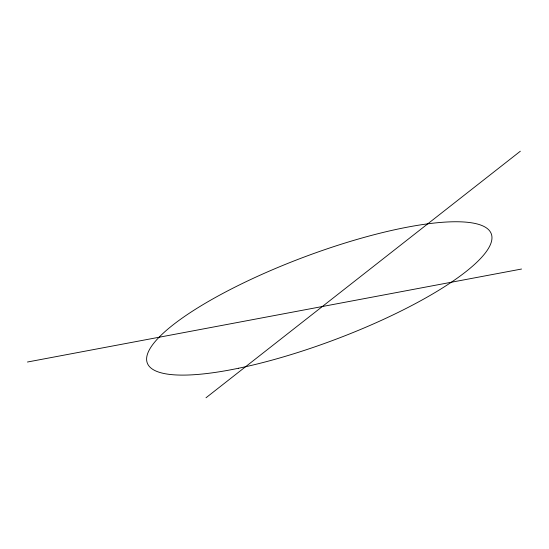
<?xml version="1.0" encoding="UTF-8"?>
<svg xmlns="http://www.w3.org/2000/svg" width="549" height="549" viewBox="0 0 549 549"><rect width="100%" height="100%" fill="white"/><g stroke="black" fill="none" stroke-linecap="round" stroke-linejoin="round"><path stroke-width="0.82" d="M205.992 397.778L520.335 151.222M27.45 362.024L521.55 269.031M238.424 368.269A183.737 44.064 -20.6 0 0 491.849 236.084A183.737 44.064 -20.6 0 0 227.554 290.943A183.737 44.064 -20.6 0 0 238.424 368.269"/></g></svg>
